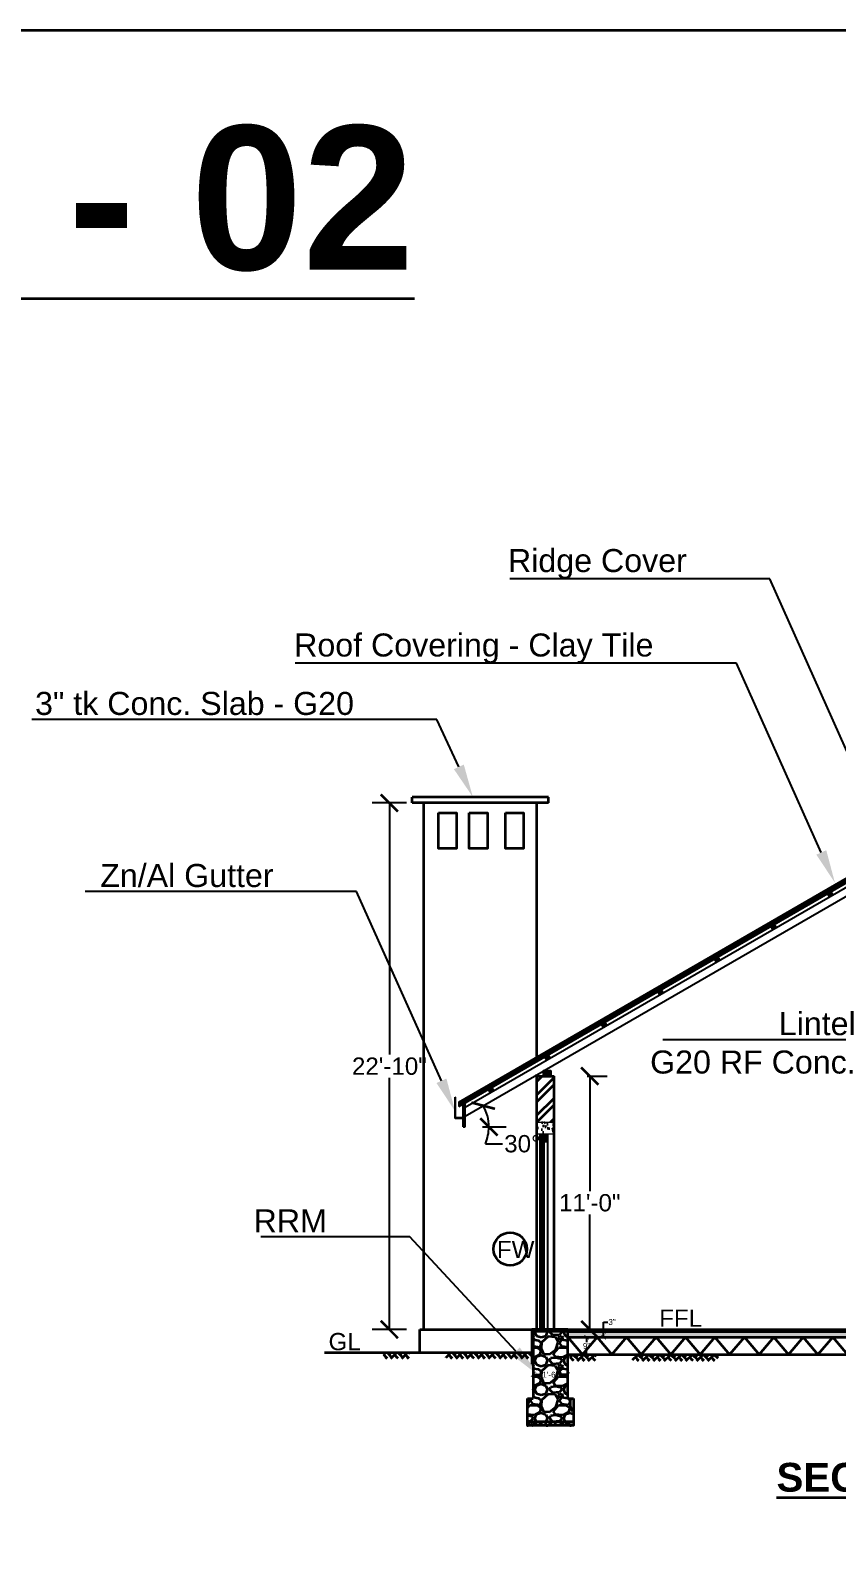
# Model space of a CAD drawing. Header units: inches. Extents: x -5041 to 2538, y -658 to 1746.
# Drawn here: x -3661 to -3241, y 611 to 1406 of the extents above; entities that cross this region are included whole.
import ezdxf
from ezdxf import colors
from ezdxf.entities.mleader import LeaderData, LeaderLine
from ezdxf.math import Vec2, Vec3

# ---------------------------------------------------------------- set-up
doc = ezdxf.new("R2010")
doc.units = ezdxf.units.IN
doc.header["$MEASUREMENT"] = 0
for name, color, linetype, lineweight in [('Dimension', 132, 'Continuous', 20), ('Openings', 200, 'Continuous', 25), ('Roof', 122, 'Continuous', 25), ('Wall', 20, 'Continuous', 35)]:
    doc.layers.add(name, color=color, linetype=linetype, lineweight=lineweight)
doc.styles.add('1.25 ft', font='arial.ttf', dxfattribs={"height": 15})
doc.styles.add('3 inch', font='arial.ttf', dxfattribs={"height": 3})
doc.styles.add('3mm', font='arial.ttf', dxfattribs={"height": 0.125})
doc.styles.add('9 inch', font='arial.ttf', dxfattribs={"height": 9})
doc.dimstyles.new('1 to 24 Foundation', dxfattribs={"dimscale": 24, "dimtxt": 3, "dimasz": 0.09375, "dimexe": 0.09375, "dimexo": 0.09375, "dimgap": 0.015625, "dimtad": 0, "dimtih": 1, "dimtoh": 1, "dimdec": 0, "dimzin": 3, "dimdsep": 46, "dimlunit": 4, "dimtxsty": '3 inch', "dimblk": 'ARCHTICK', "dimcen": 0.09, "dimadec": 0, "dimazin": 0, "dimtfac": 1, "dimtdec": 0, "dimtofl": 0, "dimtmove": 0, "dimatfit": 3, "dimfxl": 0.09375, "dimfxlon": 1, "dimtolj": 1, "dimtzin": 0, "dimarcsym": 0})
doc.dimstyles.new('1 to 96', dxfattribs={"dimscale": 96, "dimtxt": 9, "dimasz": 0.09375, "dimexe": 0.09375, "dimexo": 0.09375, "dimgap": 0.015625, "dimtad": 0, "dimtih": 1, "dimtoh": 1, "dimdec": 0, "dimzin": 3, "dimdsep": 46, "dimlunit": 4, "dimtxsty": '9 inch', "dimblk": 'ARCHTICK', "dimcen": 0.09, "dimadec": 0, "dimazin": 0, "dimtfac": 1, "dimtdec": 0, "dimtofl": 0, "dimtmove": 0, "dimatfit": 3, "dimfxl": 0.09375, "dimfxlon": 1, "dimtolj": 1, "dimtzin": 0, "dimarcsym": 0})
pattern_1 = [(45, (-190.8168, 0), (-0.53033009, 0.53033009), [])]

# ---------------------------------------------------------------- blocks, each defined once
blk = doc.blocks.new('_ArchTick')
at = {"color": 0, "linetype": 'ByBlock', "const_width": 0.15}
blk.add_lwpolyline([(-0.5, -0.5), (0.5, 0.5)], dxfattribs=at)
blk = doc.blocks.new('*D102')
at = {"layer": 'Defpoints', "color": 0, "transparency": 16777216}
for p in [(-3381.55, 706.11), (-3399.55, 693.6), (-3381.55, 693.6)]:
    blk.add_point(p, dxfattribs=at)
at = {"layer": 'Wall', "color": 0, "lineweight": -2, "transparency": 16777216}
for p, q in [((-3399.55, 703.86), (-3399.55, 708.36)), ((-3381.55, 703.86), (-3381.55, 708.36)), ((-3399.55, 706.11), (-3394.77, 706.11)), ((-3381.55, 706.11), (-3386.33, 706.11))]:
    blk.add_line(p, q, dxfattribs=at)
at = {"layer": 'Wall', "color": 0, "lineweight": -2, "transparency": 16777216, "xscale": 2.25, "yscale": 2.25, "zscale": 2.25, "rotation": 180}
blk.add_blockref('_ArchTick', (-3399.55, 706.11), dxfattribs=at)
at = {"layer": 'Wall', "color": 0, "lineweight": -2, "transparency": 16777216, "xscale": 2.25, "yscale": 2.25, "zscale": 2.25}
blk.add_blockref('_ArchTick', (-3381.55, 706.11), dxfattribs=at)
at = {"layer": 'Wall', "color": 0, "transparency": 16777216, "insert": (-3390.55, 706.11), "char_height": 3, "attachment_point": 5, "style": '3 inch'}
blk.add_mtext('\\A1;1\'-6"', dxfattribs=at)
blk = doc.blocks.new('*D105')
at = {"layer": 'Defpoints', "color": 0, "transparency": 16777216}
for p in [(-3381.55, 725.6), (-3381.55, 716.6), (-3371.69, 716.6)]:
    blk.add_point(p, dxfattribs=at)
at = {"layer": 'Wall', "color": 0, "lineweight": -2, "transparency": 16777216}
for p, q in [((-3373.94, 725.6), (-3369.44, 725.6)), ((-3371.69, 725.6), (-3371.69, 723.01)), ((-3373.94, 716.6), (-3369.44, 716.6)), ((-3371.69, 716.6), (-3371.69, 719.19))]:
    blk.add_line(p, q, dxfattribs=at)
at = {"layer": 'Wall', "color": 0, "lineweight": -2, "transparency": 16777216, "xscale": 2.25, "yscale": 2.25, "zscale": 2.25}
for p, rotation in [((-3371.69, 725.6), 90), ((-3371.69, 716.6), 270)]:
    blk.add_blockref('_ArchTick', p, dxfattribs=dict(at, rotation=rotation))
at = {"layer": 'Wall', "color": 0, "transparency": 16777216, "insert": (-3371.69, 721.1), "char_height": 3, "attachment_point": 5, "style": '3 inch'}
blk.add_mtext('\\A1;9"', dxfattribs=at)
blk = doc.blocks.new('*D106')
at = {"layer": 'Defpoints', "color": 0, "transparency": 16777216}
for p in [(-3366.21, 728.6), (-3366.21, 725.6), (-3362.8, 728.6)]:
    blk.add_point(p, dxfattribs=at)
at = {"layer": 'Wall', "color": 0, "lineweight": -2, "transparency": 16777216}
for p, q in [((-3362.8, 728.6), (-3362.8, 733.5)), ((-3362.8, 733.5), (-3360.55, 733.5)), ((-3363.96, 728.6), (-3360.55, 728.6)), ((-3363.96, 725.6), (-3360.55, 725.6)), ((-3362.8, 725.6), (-3362.8, 728.6))]:
    blk.add_line(p, q, dxfattribs=at)
at = {"layer": 'Wall', "color": 0, "lineweight": -2, "transparency": 16777216, "xscale": 2.25, "yscale": 2.25, "zscale": 2.25}
for p, rotation in [((-3362.8, 728.6), 90), ((-3362.8, 725.6), 270)]:
    blk.add_blockref('_ArchTick', p, dxfattribs=dict(at, rotation=rotation))
at = {"layer": 'Wall', "color": 0, "transparency": 16777216, "insert": (-3358.45, 733.5), "char_height": 3, "attachment_point": 5, "style": '3 inch'}
blk.add_mtext('\\A1;3"', dxfattribs=at)
blk = doc.blocks.new('*D110')
at = {"layer": 'Defpoints', "color": 0, "transparency": 16777216}
for p in [(-3380.42, 861.6), (-3380.42, 729.6), (-3370.03, 729.6)]:
    blk.add_point(p, dxfattribs=at)
at = {"layer": 'Dimension', "color": 0, "lineweight": -2, "transparency": 16777216}
for p, q in [((-3371.42, 861.6), (-3361.03, 861.6)), ((-3370.03, 861.6), (-3370.03, 801.69)), ((-3370.03, 729.6), (-3370.03, 789.5)), ((-3371.42, 729.6), (-3361.03, 729.6))]:
    blk.add_line(p, q, dxfattribs=at)
at = {"layer": 'Dimension', "color": 0, "lineweight": -2, "transparency": 16777216, "xscale": 9, "yscale": 9, "zscale": 9}
for p, rotation in [((-3370.03, 861.6), 90), ((-3370.03, 729.6), 270)]:
    blk.add_blockref('_ArchTick', p, dxfattribs=dict(at, rotation=rotation))
at = {"layer": 'Dimension', "color": 0, "transparency": 16777216, "insert": (-3370.03, 795.6), "char_height": 9, "attachment_point": 5, "style": '9 inch'}
blk.add_mtext('\\A1;11\'-0"', dxfattribs=at)
blk = doc.blocks.new('*D114')
at = {"layer": 'Defpoints', "color": 0, "transparency": 16777216}
for p in [(-3394.36, 864.24), (-3434.93, 840.81), (-3423.94, 842.73), (-3435.93, 835.17), (-3434.93, 835.17)]:
    blk.add_point(p, dxfattribs=at)
at = {"layer": 'Wall', "color": 0, "lineweight": -2, "transparency": 16777216}
for p, q in [((-3425.93, 835.17), (-3413.61, 835.17)), ((-3424.44, 826.35), (-3415.44, 826.35))]:
    blk.add_line(p, q, dxfattribs=at)
for start, end in [(0, 30), (336.50821, 0)]:
    blk.add_arc((-3444.72, 835.17), 22.11, start, end, dxfattribs=at)
at = {"layer": 'Wall', "color": 0, "lineweight": -2, "transparency": 16777216, "xscale": 9, "yscale": 9, "zscale": 9}
for p, rotation in [((-3425.57, 846.22), 119.9999999999999), ((-3422.61, 835.17), 270.0000000000059)]:
    blk.add_blockref('_ArchTick', p, dxfattribs=dict(at, rotation=rotation))
at = {"layer": 'Wall', "color": 0, "transparency": 16777216, "insert": (-3405.12, 826.35), "char_height": 9, "attachment_point": 5, "style": '9 inch'}
blk.add_mtext('\\A1;30°', dxfattribs=at)
blk = doc.blocks.new('*D115')
at = {"layer": 'Defpoints', "color": 0, "transparency": 16777216}
for p in [(-3456.55, 1003.93), (-3474.46, 729.6), (-3456.55, 729.6)]:
    blk.add_point(p, dxfattribs=at)
at = {"layer": 'Dimension', "color": 0, "lineweight": -2, "transparency": 16777216}
for p, q in [((-3465.55, 1003.93), (-3483.46, 1003.93)), ((-3474.46, 1003.93), (-3474.46, 872.86)), ((-3474.46, 729.6), (-3474.46, 860.67)), ((-3465.55, 729.6), (-3483.46, 729.6))]:
    blk.add_line(p, q, dxfattribs=at)
at = {"layer": 'Dimension', "color": 0, "lineweight": -2, "transparency": 16777216, "xscale": 9, "yscale": 9, "zscale": 9}
for p, rotation in [((-3474.46, 1003.93), 90), ((-3474.46, 729.6), 270)]:
    blk.add_blockref('_ArchTick', p, dxfattribs=dict(at, rotation=rotation))
at = {"layer": 'Dimension', "color": 0, "transparency": 16777216, "insert": (-3474.46, 866.76), "char_height": 9, "attachment_point": 5, "style": '9 inch'}
blk.add_mtext('\\A1;22\'-10"', dxfattribs=at)

msp = doc.modelspace()

# ---------------------------------------------------------------- hatches: boundary and pattern name
at = {"layer": 'Roof'}
h = msp.add_hatch(dxfattribs=at)
h.set_pattern_fill('ANSI31', color=256, scale=6)
h.set_pattern_definition(pattern_1)
h.paths.add_polyline_path([(-3209.97519, 979.93041), (-3209.97519, 977.62101), (-2981.63648, 845.78959), (-2981.63648, 848.09899)])
h.paths.add_polyline_path([(-3209.97519, 977.62101), (-3209.97519, 979.93041), (-3438.31391, 848.09899), (-3438.31391, 845.78959)])
h = msp.add_hatch(dxfattribs=at)
h.set_pattern_fill('ANSI31', color=256, scale=6)
h.set_pattern_definition(pattern_1)
h.paths.add_polyline_path([(-3390.35581, 864.5994), (-3394.35581, 864.5994), (-3394.35581, 861.5994), (-3390.35581, 861.5994)])
h.paths.add_polyline_path([(-3025.35581, 864.5994), (-3029.35581, 864.5994), (-3029.35581, 861.5994), (-3025.35581, 861.5994)])
h.paths.add_polyline_path([(-3154.35581, 938.58094), (-3155.21603, 939.07759), (-3158.35581, 939.07759), (-3158.35581, 936.07759), (-3154.35581, 936.07759)])
h.paths.add_polyline_path([(-3154.35581, 939.07759), (-3155.21603, 939.07759), (-3154.35581, 938.58094)], flags=17)
h.paths.add_polyline_path([(-2984.01988, 847.16565), (-2985.01988, 847.16565), (-2985.01988, 835.16565), (-2984.01988, 835.16565)])
h.paths.add_polyline_path([(-2997.10907, 854.72269), (-2998.84112, 855.72269), (-2999.84112, 853.99064), (-2998.10907, 852.99064)])
h.paths.add_polyline_path([(-3026.55393, 871.72269), (-3028.28598, 872.72269), (-3029.28598, 870.99064), (-3027.55393, 869.99064)])
h.paths.add_polyline_path([(-3057.73085, 889.72269), (-3058.73085, 887.99064), (-3056.9988, 886.99064), (-3055.9988, 888.72269)])
h.paths.add_polyline_path([(-3085.44366, 905.72269), (-3087.17571, 906.72269), (-3088.17571, 904.99064), (-3086.44366, 903.99064)])
h.paths.add_polyline_path([(-3114.88852, 922.72269), (-3116.62057, 923.72269), (-3117.62057, 921.99064), (-3115.88852, 920.99064)])
h.paths.add_polyline_path([(-3144.33339, 939.72269), (-3146.06544, 940.72269), (-3147.06544, 938.99064), (-3145.33339, 937.99064)])
h.paths.add_polyline_path([(-3173.77825, 956.72269), (-3175.5103, 957.72269), (-3176.5103, 955.99064), (-3174.77825, 954.99064)])
h.paths.add_polyline_path([(-3208.97519, 975.31161), (-3210.97519, 975.31161), (-3210.97519, 969.31161), (-3208.97519, 969.31161)])
h.paths.add_polyline_path([(-3204.95517, 974.72269), (-3206.68722, 975.72269), (-3207.68722, 973.99064), (-3205.95517, 972.99064)])
h.paths.add_polyline_path([(-3213.26317, 975.72269), (-3214.99522, 974.72269), (-3213.99522, 972.99064), (-3212.26317, 973.99064)])
h.paths.add_polyline_path([(-3244.44009, 957.72269), (-3246.17214, 956.72269), (-3245.17214, 954.99064), (-3243.44009, 955.99064)])
h.paths.add_polyline_path([(-3421.10927, 855.72269), (-3422.84132, 854.72269), (-3421.84132, 852.99064), (-3420.10927, 853.99064)])
h.paths.add_polyline_path([(-3391.66441, 872.72269), (-3393.39646, 871.72269), (-3392.39646, 869.99064), (-3390.66441, 870.99064)])
h.paths.add_polyline_path([(-3362.21954, 889.72269), (-3363.95159, 888.72269), (-3362.95159, 886.99064), (-3361.21954, 887.99064)])
h.paths.add_polyline_path([(-3273.88495, 940.72269), (-3275.617, 939.72269), (-3274.617, 937.99064), (-3272.88495, 938.99064)])
h.paths.add_polyline_path([(-3303.32981, 923.72269), (-3305.06186, 922.72269), (-3304.06186, 920.99064), (-3302.32981, 921.99064)])
h.paths.add_polyline_path([(-3331.77468, 904.99064), (-3332.77468, 906.72269), (-3334.50673, 905.72269), (-3333.50673, 903.99064)])
h.paths.add_polyline_path([(-3439.93051, 850.70233), (-3440.23051, 850.70233), (-3440.23051, 839.62481), (-3435.93051, 839.62481), (-3435.93051, 839.92481), (-3439.93051, 839.92481)])
h.paths.add_polyline_path([(-2979.71988, 850.70233), (-2980.01988, 850.70233), (-2980.01988, 839.92481), (-2984.01988, 839.92481), (-2984.01988, 839.62481), (-2979.71988, 839.62481)])
h.paths.add_polyline_path([(-3026.8722, 825.5994), (-3030.8722, 825.5994), (-3030.8722, 821.5994), (-3026.8722, 821.5994)])
h.paths.add_polyline_path([(-3026.8722, 769.5994), (-3030.8722, 769.5994), (-3030.8722, 765.5994), (-3026.8722, 765.5994)])
h.paths.add_polyline_path([(-3028.8722, 821.5994), (-3029.8722, 821.5994), (-3029.8722, 769.5994), (-3028.8722, 769.5994)])
h.paths.add_polyline_path([(-3155.8722, 816.5994), (-3159.8722, 816.5994), (-3159.8722, 812.5994), (-3155.8722, 812.5994)])
h.paths.add_polyline_path([(-3157.8722, 812.5994), (-3158.8722, 812.5994), (-3158.8722, 729.5994), (-3157.8722, 729.5994)])
h.paths.add_polyline_path([(-3391.8722, 831.5994), (-3395.8722, 831.5994), (-3395.8722, 827.5994), (-3391.8722, 827.5994)])
h.paths.add_polyline_path([(-3393.8722, 827.5994), (-3394.8722, 827.5994), (-3394.8722, 729.5994), (-3393.8722, 729.5994)])
h = msp.add_hatch(dxfattribs=at)
h.set_pattern_fill('ANSI31', color=256, scale=6)
h.set_pattern_definition(pattern_1)
h.paths.add_polyline_path([(-3434.93051, 847.16565), (-3435.93051, 847.16565), (-3435.93051, 835.16565), (-3434.93051, 835.16565)])
at = {"layer": 'Wall'}
h = msp.add_hatch(dxfattribs=at)
h.set_pattern_fill('ANSI32', color=256, scale=20)
h.set_pattern_definition([(45, (-4924.818, -739.0886), (-5.3033, 5.3033), []), (45, (-4921.2826, -739.0886), (-5.3033, 5.3033), [])])
h.paths.add_polyline_path([(-3397.55196, 837.5994), (-3388.55196, 837.5994), (-3388.55196, 861.5994), (-3397.55196, 861.5994)])
h = msp.add_hatch(dxfattribs=at)
h.set_pattern_fill('AR-CONC', color=256)
h.set_pattern_definition([(50, (-190.817, 0), (7.172602, -0.627521), [0.75, -8.25]), (355, (-190.817, 0), (-1.387513, 7.521921), [0.6, -6.6]), (100.45144, (-190.219, -0.052), (5.785088, 6.8944), [0.637402, -7.011421]), (46.1842, (-190.817, 2), (10.672413, -1.655193), [1.125, -12.375]), (96.63564, (-189.927, 1.862), (9.34662, 9.741186), [0.956103, -10.517138]), (351.18416, (-190.817, 2), (9.34662, 9.741186), [0.9, -9.9]), (21, (-189.817, 1.5), (5.96907, -4.026189), [0.75, -8.25]), (326, (-189.817, 1.5), (2.433153, 7.2515), [0.6, -6.6]), (71.45144, (-189.319, 1.1645), (8.402224, 3.225312), [0.637402, -7.011421]), (37.5, (-190.8168, 0), (0.1215986, 3.3289385), [0, -6.52, 0, -6.7, 0, -6.625]), (7.5, (-190.8168, 0), (2.6306954, 3.944117), [0, -3.82, 0, -6.37, 0, -2.525]), (327.5, (-193.0468, 0), (5.3382244, -0.2255487), [0, -2.5, 0, -7.8, 0, -10.35]), (317.5, (-194.0468, 0), (5.831862, 1.00105), [0, -3.25, 0, -5.18, 0, -7.35])])
h.paths.add_polyline_path([(-3397.55196, 837.5994), (-3397.55196, 831.5994), (-3388.55196, 831.5994), (-3388.55196, 837.5994)])
h = msp.add_hatch(dxfattribs=at)
h.set_pattern_fill('GRAVEL', color=256, scale=15)
h.set_pattern_definition([(228.01279, (-1929.6208, -321.682), (-120, -135), [2.01804, -199.78632]), (184.96974, (-1930.97075, -323.18196), (180, 15), [3.46302, -342.83887]), (132.51045, (-1934.42075, -323.482), (150, -165), [2.44182, -241.74049]), (267.27369, (-1940.27075, -327.23196), (15, 300), [3.15357, -312.20337]), (292.833654, (-1940.42075, -330.38196), (-75, 180), [3.09232, -306.1406]), (357.27369, (-1939.22075, -333.23196), (-300, 15), [3.15357, -312.20337]), (37.69424, (-1936.07075, -333.38196), (-195, -150), [4.17043, -412.87273]), (72.25533, (-1932.77075, -330.83196), (105, 330), [3.93732, -389.79482]), (121.429566, (-1931.57075, -327.08196), (-120, 195), [3.16425, -313.2611]), (175.23636, (-1933.2208, -324.382), (165, -15), [3.61248, -177.01144]), (222.397438, (-1936.82075, -324.08196), (-180, -165), [4.67172, -462.50063]), (138.814075, (-1925.4208, -327.382), (-105, 90), [1.59451, -157.85767]), (171.469234, (-1926.62075, -326.33196), (195, -30), [3.03355, -300.32267]), (225, (-1929.621, -325.882), (-2e-15, -15), [2.12132, -19.09189]), (203.19859, (-1930.6708, -324.082), (75, 30), [1.14237, -113.09423]), (291.80141, (-1931.7208, -324.532), (-15, 45), [1.61555, -79.16193]), (30.96376, (-1931.1208, -326.032), (45, 30), [2.62393, -84.84034]), (161.56505, (-1928.8708, -324.682), (30, -15), [1.89736, -45.5368]), (16.38954, (-1940.42075, -324.53196), (150, 45), [2.658, -263.14268]), (70.346176, (-1937.8708, -323.782), (-60, -165), [2.22992, -220.76112]), (293.19859, (-1928.8708, -321.682), (-30, 75), [2.28472, -111.95187]), (343.61046, (-1927.97075, -323.78196), (-150, 45), [2.658, -263.14268]), (339.44395, (-1940.4208, -333.832), (-75, 30), [2.5632, -125.59686]), (294.77514, (-1938.0208, -334.732), (-75, 165), [2.14767, -212.61965]), (66.80141, (-1928.7208, -336.682), (30, 75), [2.28472, -111.95187]), (17.354025, (-1927.82075, -334.582), (-195, -60), [2.51446, -248.93135]), (69.44395, (-1936.0708, -336.682), (-30, -75), [1.2816, -126.87846]), (101.30993, (-1929.6208, -336.682), (-15, 60), [0.76485, -75.72044]), (165.96376, (-1929.7708, -335.932), (45, -15), [3.09233, -58.75426]), (186.009006, (-1932.77075, -335.18196), (150, 15), [2.86575, -283.70885]), (303.69007, (-1931.1208, -327.382), (-15, 30), [2.16333, -51.91994]), (353.157227, (-1929.92075, -329.18196), (255, -30), [3.77691, -373.91344]), (60.9454, (-1926.1708, -329.632), (-60, -105), [1.54434, -152.89011]), (90, (-1925.421, -328.282), (-15, 15), [0.9, -14.1]), (120.25644, (-1933.0708, -334.732), (60, -105), [2.08386, -206.3028]), (48.01279, (-1934.1208, -332.932), (120, 135), [4.03608, -197.76828]), (0, (-1931.421, -329.932), (15, 15), [3.9, -11.1]), (325.304846, (-1927.5208, -329.932), (150, -105), [2.37171, -234.79911]), (254.0546, (-1925.5708, -331.282), (-15, -60), [2.18403, -107.01762]), (207.645975, (-1926.17075, -333.38196), (-285, -150), [3.55598, -352.04211]), (175.42608, (-1929.32075, -335.03196), (-195, 15), [3.76199, -372.4361])])
h.paths.add_polyline_path([(-3381.55196, 728.5994), (-3399.55196, 728.5994), (-3399.55196, 693.5994), (-3402.55196, 693.5994), (-3402.55196, 681.5994), (-3378.55196, 681.5994), (-3378.55196, 693.5994), (-3381.55196, 693.5994)])
h = msp.add_hatch(color=256, dxfattribs=at)
h.dxf.hatch_style = 1
h.paths.add_polyline_path([(-3381.55196, 728.5994), (-3381.55196, 729.5994), (-3399.55196, 729.5994), (-3399.55196, 728.5994)])
h = msp.add_hatch(dxfattribs=at)
h.set_pattern_fill('ANSI32', color=256)
h.set_pattern_definition([(45, (-1940.42075, -336.68196), (-0.26516504, 0.26516504), []), (45, (-1940.24398, -336.68196), (-0.26516504, 0.26516504), [])])
h.paths.add_polyline_path([(-3381.55196, 729.5994), (-3381.55196, 728.5994), (-3163.55196, 728.5994), (-3163.55196, 729.5994)])
h = msp.add_hatch(dxfattribs=at)
h.set_pattern_fill('AR-CONC', color=256)
h.set_pattern_definition([(50, (-1940.421, -336.682), (7.172602, -0.627521), [0.75, -8.25]), (355, (-1940.421, -336.682), (-1.387513, 7.52192), [0.6, -6.6]), (100.45144, (-1939.823, -336.734), (5.785088, 6.8944), [0.637402, -7.01142]), (46.1842, (-1940.421, -334.682), (10.672413, -1.655193), [1.125, -12.375]), (96.63564, (-1939.531, -334.82), (9.34662, 9.741186), [0.956103, -10.51714]), (351.18416, (-1940.421, -334.682), (9.34662, 9.741186), [0.9, -9.9]), (21, (-1939.421, -335.182), (5.96907, -4.026189), [0.75, -8.25]), (326, (-1939.421, -335.182), (2.433153, 7.2515), [0.6, -6.6]), (71.45144, (-1938.923, -335.5175), (8.402224, 3.225312), [0.637402, -7.01142]), (37.5, (-1940.4208, -336.682), (0.1215986, 3.3289385), [0, -6.52, 0, -6.7, 0, -6.625]), (7.5, (-1940.4208, -336.682), (2.6306954, 3.944117), [0, -3.82, 0, -6.37, 0, -2.525]), (327.5, (-1942.6508, -336.682), (5.3382244, -0.2255487), [0, -2.5, 0, -7.8, 0, -10.35]), (317.5, (-1943.6508, -336.682), (5.831862, 1.00105), [0, -3.25, 0, -5.18, 0, -7.35])])
h.paths.add_polyline_path([(-3381.55196, 728.5994), (-3381.55196, 725.5994), (-3163.55196, 725.5994), (-3163.55196, 728.5994)])
h = msp.add_hatch(dxfattribs=at)
h.set_pattern_fill('AR-HBONE', color=256, scale=0.5)
h.set_pattern_definition([(45, (-2003.807, -335.682), (0, 2.8284271), [6, -2]), (135, (-2002.3927, -334.2677), (2e-16, 2.8284271), [6, -2])])
h.paths.add_polyline_path([(-3400.30196, 717.5994), (-3444.93814, 717.5994), (-3444.93814, 714.5994), (-3400.30196, 714.5994)])
h.paths.add_polyline_path([(-3463.68814, 714.5994), (-3463.68814, 717.5994), (-3477.40246, 717.5994), (-3477.40246, 714.5994)])
h = msp.add_hatch(dxfattribs=at)
h.set_pattern_fill('AR-HBONE', color=256, scale=0.5)
h.set_pattern_definition([(45, (-1906.617, -336.9673), (0, 2.8284271), [6, -2]), (135, (-1905.2028, -335.553), (2e-16, 2.8284271), [6, -2])])
h.paths.add_polyline_path([(-3303.11207, 716.31408), (-3347.74825, 716.31408), (-3347.74825, 713.31408), (-3303.11207, 713.31408)])
h.paths.add_polyline_path([(-3366.49825, 713.31408), (-3366.49825, 716.31408), (-3380.21257, 716.31408), (-3380.21257, 713.31408)])
h = msp.add_hatch(dxfattribs=at)
h.set_pattern_fill('AR-CONC', color=256, scale=0.5)
h.set_pattern_definition([(50, (-1940.4208, -336.682), (3.586301, -0.3137607), [0.375, -4.125]), (355, (-1940.4208, -336.682), (-0.693757, 3.760961), [0.3, -3.3]), (100.45144, (-1940.122, -336.708), (2.892544, 3.4472), [0.318701, -3.5057106]), (46.1842, (-1940.4208, -335.682), (5.336207, -0.827596), [0.5625, -6.1875]), (96.63564, (-1939.976, -335.751), (4.67331, 4.870593), [0.478052, -5.258569]), (351.18416, (-1940.421, -335.682), (4.67331, 4.870593), [0.45, -4.95]), (21, (-1939.9208, -335.932), (2.9845353, -2.0130945), [0.375, -4.125]), (326, (-1939.9208, -335.932), (1.216577, 3.62575), [0.3, -3.3]), (71.45144, (-1939.672, -336.0997), (4.201112, 1.612656), [0.318701, -3.5057106]), (37.5, (-1940.4208, -336.682), (0.0607993, 1.6644693), [0, -3.26, 0, -3.35, 0, -3.3125]), (7.5, (-1940.4208, -336.682), (1.3153477, 1.9720586), [0, -1.91, 0, -3.185, 0, -1.2625]), (327.5, (-1941.5358, -336.682), (2.6691122, -0.1127744), [0, -1.25, 0, -3.9, 0, -5.175]), (317.5, (-1942.0358, -336.682), (2.915931, 0.500525), [0, -1.625, 0, -2.59, 0, -3.675])])
h.paths.add_polyline_path([(-3378.55196, 681.5994), (-3402.55196, 681.5994), (-3402.55196, 679.5994), (-3378.55196, 679.5994)])

# ---------------------------------------------------------------- linework, layer by layer
at = {"layer": 'Dimension'}
for p, q in [((-3397.55196, 837.5994), (-3388.55196, 837.5994)), ((-3397.55196, 831.5994), (-3388.55196, 831.5994)), ((-3399.55196, 717.5994), (-3399.55196, 729.5994))]:
    msp.add_line(p, q, dxfattribs=at)
at = {"layer": 'Openings'}
for p, q in [((-3395.8722, 729.5994), (-3395.8722, 831.5994)), ((-3395.8722, 827.5994), (-3391.8722, 827.5994)), ((-3394.8722, 729.5994), (-3394.8722, 827.5994)), ((-3393.8722, 729.5994), (-3393.8722, 827.5994)), ((-3391.8722, 729.5994), (-3391.8722, 831.5994))]:
    msp.add_line(p, q, dxfattribs=at)
at = {"layer": 'Roof'}
for p, q in [((-3438.31391, 848.09899), (-3209.97519, 979.93041)), ((-3438.31391, 845.78959), (-3209.97519, 977.62101)), ((-3434.93051, 845.4336), (-3210.97519, 974.73426)), ((-3393.73436, 864.5994), (-3210.97519, 970.11546)), ((-3245.17214, 954.99064), (-3246.17214, 956.72269)), ((-3243.44009, 955.99064), (-3244.44009, 957.72269)), ((-3274.617, 937.99064), (-3275.617, 939.72269)), ((-3272.88495, 938.99064), (-3273.88495, 940.72269)), ((-3304.06186, 920.99064), (-3305.06186, 922.72269)), ((-3302.32981, 921.99064), (-3303.32981, 923.72269)), ((-3333.50673, 903.99064), (-3334.50673, 905.72269)), ((-3331.77468, 904.99064), (-3332.77468, 906.72269)), ((-3362.95159, 886.99064), (-3363.95159, 888.72269)), ((-3361.21954, 887.99064), (-3362.21954, 889.72269)), ((-3392.39646, 869.99064), (-3393.39646, 871.72269)), ((-3390.66441, 870.99064), (-3391.66441, 872.72269)), ((-3434.93051, 840.81479), (-3394.35581, 864.24061)), ((-3394.35581, 864.5994), (-3390.35581, 864.5994)), ((-3394.35581, 864.5994), (-3394.35581, 861.5994)), ((-3390.35581, 864.5994), (-3390.35581, 861.5994)), ((-3421.84132, 852.99064), (-3422.84132, 854.72269)), ((-3420.10927, 853.99064), (-3421.10927, 855.72269)), ((-3440.23051, 839.62481), (-3440.23051, 850.70233)), ((-3440.23051, 850.70233), (-3439.93051, 850.70233)), ((-3439.93051, 839.92481), (-3439.93051, 850.70233)), ((-3438.31391, 848.09899), (-3438.31391, 845.78959)), ((-3435.93051, 835.16565), (-3435.93051, 847.16565)), ((-3435.93051, 847.16565), (-3434.93051, 847.16565)), ((-3434.93051, 835.16565), (-3434.93051, 847.16565)), ((-3435.93051, 839.62481), (-3440.23051, 839.62481)), ((-3435.93051, 839.92481), (-3439.93051, 839.92481)), ((-3435.93051, 835.16565), (-3434.93051, 835.16565))]:
    msp.add_line(p, q, dxfattribs=at)
at = {"layer": 'Wall'}
for p, q in [((-3462.55196, 1003.93041), (-3462.55196, 1006.93041)), ((-3391.55196, 1006.93041), (-3462.55196, 1006.93041)), ((-3391.55196, 1003.93041), (-3462.55196, 1003.93041)), ((-3456.55196, 729.5994), (-3456.55196, 1003.93041)), ((-3397.55196, 871.63291), (-3397.55196, 1003.93041)), ((-3391.55196, 1003.93041), (-3391.55196, 1006.93041)), ((-3397.55196, 729.5994), (-3397.55196, 862.39531)), ((-3397.55196, 861.5994), (-3388.55196, 861.5994)), ((-3388.55196, 729.5994), (-3388.55196, 861.5994)), ((-3458.55196, 729.5994), (-3021.55196, 729.5994)), ((-3458.55196, 717.5994), (-3458.55196, 729.5994)), ((-3381.55196, 729.5994), (-3400.30196, 729.5994)), ((-3400.30196, 729.5994), (-3400.30196, 711.5994)), ((-3399.55196, 729.5994), (-3399.55196, 693.5994)), ((-3381.55196, 728.5994), (-3399.55196, 728.5994)), ((-3381.55196, 693.5994), (-3381.55196, 729.5994)), ((-3381.55196, 729.5994), (-3163.55196, 729.5994)), ((-3381.55196, 728.5994), (-3163.55196, 728.5994)), ((-3381.55196, 725.5994), (-3163.55196, 725.5994)), ((-3381.55196, 725.5994), (-3373.87926, 716.5994)), ((-3366.20657, 725.5994), (-3373.87926, 716.5994)), ((-3366.20657, 725.5994), (-3358.53387, 716.5994)), ((-3350.86118, 725.5994), (-3358.53387, 716.5994)), ((-3350.86118, 725.5994), (-3343.18848, 716.5994)), ((-3335.51578, 725.5994), (-3343.18848, 716.5994)), ((-3335.51578, 725.5994), (-3327.84309, 716.5994)), ((-3320.17039, 725.5994), (-3327.84309, 716.5994)), ((-3320.17039, 725.5994), (-3312.4977, 716.5994)), ((-3304.825, 725.5994), (-3312.4977, 716.5994)), ((-3304.825, 725.5994), (-3297.15231, 716.5994)), ((-3289.47961, 725.5994), (-3297.15231, 716.5994)), ((-3289.47961, 725.5994), (-3281.80691, 716.5994)), ((-3274.13422, 725.5994), (-3281.80691, 716.5994)), ((-3274.13422, 725.5994), (-3266.46152, 716.5994)), ((-3258.78883, 725.5994), (-3266.46152, 716.5994)), ((-3258.78883, 725.5994), (-3251.11613, 716.5994)), ((-3243.44344, 725.5994), (-3251.11613, 716.5994)), ((-3243.44344, 725.5994), (-3235.77074, 716.5994)), ((-3508.33274, 717.5994), (-3400.30196, 717.5994)), ((-3381.55196, 716.5994), (-3163.55196, 716.5994)), ((-3400.30196, 711.5994), (-3399.55196, 711.5994)), ((-3402.55196, 693.5994), (-3399.55196, 693.5994)), ((-3402.55196, 681.5994), (-3402.55196, 693.5994)), ((-3381.55196, 693.5994), (-3378.55196, 693.5994)), ((-3378.55196, 693.5994), (-3378.55196, 681.5994)), ((-3378.55196, 681.5994), (-3402.55196, 681.5994))]:
    msp.add_line(p, q, dxfattribs=at)
for points in [[(-2562.42447, 1406.28818), (-5040.687, 1406.28818), (-5040.687, -161.68299), (-2562.42447, -161.68299)], [(-3448.91352, 998.85608), (-3439.46764, 998.85608), (-3439.46764, 980.17515), (-3448.91352, 980.17515)], [(-3432.79996, 998.85608), (-3423.35408, 998.85608), (-3423.35408, 980.17515), (-3432.79996, 980.17515)], [(-3414.03597, 998.85608), (-3404.59008, 998.85608), (-3404.59008, 980.17515), (-3414.03597, 980.17515)], [(-3402.55196, 681.5994), (-3378.55196, 681.5994), (-3378.55196, 679.5994), (-3402.55196, 679.5994)]]:
    msp.add_lwpolyline(points, close=True, dxfattribs=at)
msp.add_circle((-3411.5209, 771.55568), 8.65981, dxfattribs=at)

# ---------------------------------------------------------------- texts
at = {"layer": 'Wall', "attachment_point": 1}
for s, width, gutter_width, insert, char_height, style in [('\\pxqc;{\\fArial|b1|i0|c0|p34;\\LPROJECT NO - 02}', 1232.7217644, 375, (-4523.12226, 1356.69786), 75, '1.25 ft'), ('FW', 0.3446411, 45, (-3418.41362, 775.80037), 9, '9 inch'), ('FFL', 7.7740891, 45, (-3333.85458, 740.04298), 9, '9 inch'), ('GL', 7.7740891, 45, (-3506.17267, 727.82091), 9, '9 inch'), ('{\\fArial|b1|i0|c0|p34;\\LSECTION ON X-X}', 246.5443529, 75, (-3272.68446, 660.14671), 15, '1.25 ft')]:
    msp.add_mtext_dynamic_manual_height_columns(s, width=width, gutter_width=gutter_width, heights=[0], dxfattribs=dict(at, insert=insert, char_height=char_height, style=style))

# ---------------------------------------------------------------- dimensions: what is measured, and where the dimension line sits
at = {"layer": 'Dimension'}
for base, p1, p2, picture, middle in [((-3474.4599, 729.5994), (-3456.55196, 1003.93041), (-3456.55196, 729.5994), '*D115', (-3474.4599, 866.76491)), ((-3370.03335, 729.5994), (-3380.41524, 861.5994), (-3380.41524, 729.5994), '*D110', (-3370.03335, 795.5994))]:
    dim = msp.add_linear_dim(base=base, p1=p1, p2=p2, angle=90, dimstyle='1 to 96', dxfattribs=at)
    dim.commit()
    dim.dimension.update_dxf_attribs({"geometry": picture, "text_midpoint": middle})
at = {"layer": 'Wall'}
dim = msp.add_angular_dim_2l(base=(-3423.94298, 842.72609), line1=((-3435.93051, 835.16565), (-3434.93051, 835.16565)), line2=((-3434.93051, 840.81479), (-3394.35581, 864.24061)), dimstyle='1 to 96', dxfattribs=at)
dim.commit()
dim.dimension.update_dxf_attribs({"geometry": '*D114', "text_midpoint": (-3405.11699, 826.35411)})
dim = msp.add_linear_dim(base=(-3362.79905, 728.5994), p1=(-3366.20657, 725.5994), p2=(-3366.20657, 728.5994), angle=90, dimstyle='1 to 24 Foundation', dxfattribs=at)
dim.commit()
dim.dimension.update_dxf_attribs({"geometry": '*D106', "text_midpoint": (-3358.45099, 733.4966), "dimtype": 160})
dim = msp.add_linear_dim(base=(-3371.69096, 716.5994), p1=(-3381.55196, 725.5994), p2=(-3381.55196, 716.5994), angle=90, dimstyle='1 to 24 Foundation', dxfattribs=at)
dim.commit()
dim.dimension.update_dxf_attribs({"geometry": '*D105', "text_midpoint": (-3371.69096, 721.0994)})
dim = msp.add_linear_dim(base=(-3381.55196, 706.10787), p1=(-3399.55196, 693.5994), p2=(-3381.55196, 693.5994), dimstyle='1 to 24 Foundation', dxfattribs=at)
dim.commit()
dim.dimension.update_dxf_attribs({"geometry": '*D102', "text_midpoint": (-3390.55196, 706.10787)})

# ---------------------------------------------------------------- leaders
ml = msp.add_multileader_mtext('Standard', dxfattribs=at)
ml.set_content('Ridge Cover', color=256, style='3mm')
ml.set_leader_properties()
ml.build(insert=Vec2(0, 0))
ml.multileader.update_dxf_attribs({"text_right_attachment_type": 6, "dogleg_length": 0.36, "arrow_head_size": 17.28, "scale": 96})
ctx = ml.context
ctx.base_point, ctx.scale, ctx.char_height, ctx.arrow_head_size, ctx.landing_gap_size, ctx.plane_origin = Vec3(-3420.20799, 1128.42798), 96, 12, 17.28, 8.64, Vec3(-3213.28505, 979.75414)
ctx.right_attachment, ctx.text_align_type = 6, 2
notes = []
notes.append((ctx, [(0, (1, 1, 0), (-3276.28067, 1120.664), (-1, 0), 34.56, [(0, [(-3213.28505, 979.75414)], 0, [])])]))
ctx.mtext.insert, ctx.mtext.alignment, ctx.mtext.flow_direction = Vec3(-3319.48067, 1136.19197), 3, 5
ml = msp.add_multileader_mtext('Standard', dxfattribs=at)
ml.set_content('Roof Covering - Clay Tile', color=256, style='3mm')
ml.set_leader_properties()
ml.build(insert=Vec2(0, 0))
ml.multileader.update_dxf_attribs({"text_right_attachment_type": 6, "dogleg_length": 0.36, "arrow_head_size": 17.28, "scale": 96})
ctx = ml.context
ctx.base_point, ctx.scale, ctx.char_height, ctx.arrow_head_size, ctx.landing_gap_size, ctx.plane_origin = Vec3(-3530.73249, 1084.44001), 96, 12, 17.28, 8.64, Vec3(-3242.28153, 962.37745)
ctx.right_attachment, ctx.text_align_type = 6, 2
notes.append((ctx, [(0, (1, 1, 0), (-3293.64556, 1076.67603), (-1, 0), 34.56, [(0, [(-3242.28153, 962.37745)], 0, [])])]))
ctx.mtext.insert, ctx.mtext.alignment, ctx.mtext.flow_direction = Vec3(-3336.84556, 1092.20399), 3, 5
ml = msp.add_multileader_mtext('Standard', dxfattribs=at)
ml.set_content('3" tk Conc. Slab - G20 ', color=256, style='3mm')
ml.set_leader_properties()
ml.build(insert=Vec2(0, 0))
ml.multileader.update_dxf_attribs({"text_right_attachment_type": 6, "dogleg_length": 0.36, "arrow_head_size": 17.28, "scale": 96})
ctx = ml.context
ctx.base_point, ctx.scale, ctx.char_height, ctx.arrow_head_size, ctx.landing_gap_size, ctx.plane_origin = Vec3(-3666.26251, 1055.65504), 96, 12, 17.28, 8.64, Vec3(-3430.97098, 1007.02736)
ctx.right_attachment, ctx.text_align_type = 6, 2
notes.append((ctx, [(0, (1, 1, 0), (-3449.7131, 1047.36145), (-1, 0), 34.56, [(0, [(-3430.97098, 1007.02736)], 0, [])])]))
ctx.mtext.insert, ctx.mtext.alignment, ctx.mtext.flow_direction = Vec3(-3492.9131, 1061.76145), 3, 5
ml = msp.add_multileader_mtext('Standard', dxfattribs=at)
ml.set_content('Zn/Al Gutter ', color=256, style='3mm')
ml.set_leader_properties()
ml.build(insert=Vec2(0, 0))
ml.multileader.update_dxf_attribs({"text_right_attachment_type": 6, "dogleg_length": 0.36, "arrow_head_size": 17.28, "scale": 96})
ctx = ml.context
ctx.base_point, ctx.scale, ctx.char_height, ctx.arrow_head_size, ctx.landing_gap_size, ctx.plane_origin = Vec3(-3633.71012, 966.01833), 96, 12, 17.28, 8.64, Vec3(-3440.24415, 843.42207)
ctx.right_attachment, ctx.text_align_type = 6, 2
notes.append((ctx, [(0, (1, 1, 0), (-3491.60818, 957.72065), (-1, 0), 34.56, [(0, [(-3440.24415, 843.42207)], 0, [])])]))
ctx.mtext.insert, ctx.mtext.alignment, ctx.mtext.flow_direction = Vec3(-3534.80818, 972.12065), 3, 5
ml = msp.add_multileader_mtext('Standard', dxfattribs=at)
ml.set_content('Lintel \\PG20 RF Conc.', color=256, style='3mm')
ml.set_leader_properties()
ml.build(insert=Vec2(0, 0))
ml.multileader.update_dxf_attribs({"text_right_attachment_type": 6, "dogleg_length": 0.36, "arrow_head_size": 17.28, "scale": 96})
ctx = ml.context
ctx.base_point, ctx.scale, ctx.char_height, ctx.arrow_head_size, ctx.landing_gap_size, ctx.plane_origin = Vec3(-3344.87717, 888.86232), 96, 12, 17.28, 8.64, Vec3(-3158.40204, 819.98183)
ctx.right_attachment, ctx.text_align_type = 6, 2
notes.append((ctx, [(0, (1, 1, 0), (-3188.2459, 880.56464), (-1, 0), 34.56, [(0, [(-3158.40204, 819.98183)], 0, [])])]))
ctx.mtext.insert, ctx.mtext.alignment, ctx.mtext.flow_direction = Vec3(-3231.4459, 894.96464), 3, 5
ml = msp.add_multileader_mtext('Standard', dxfattribs=at)
ml.set_content('RRM', color=256, style='3mm')
ml.set_leader_properties()
ml.build(insert=Vec2(0, 0))
ml.multileader.update_dxf_attribs({"text_right_attachment_type": 6, "dogleg_length": 0.36, "arrow_head_size": 17.28, "scale": 96})
ctx = ml.context
ctx.base_point, ctx.scale, ctx.char_height, ctx.arrow_head_size, ctx.landing_gap_size, ctx.plane_origin = Vec3(-3551.26944, 786.2328), 96, 12, 17.28, 8.64, Vec3(-3396.78442, 705.73744)
ctx.right_attachment, ctx.text_align_type = 6, 2
notes.append((ctx, [(0, (1, 1, 0), (-3463.83871, 777.8328), (-1, 0), 34.56, [(0, [(-3396.78442, 705.73744)], 0, [])])]))
ctx.mtext.insert, ctx.mtext.alignment, ctx.mtext.flow_direction = Vec3(-3507.03871, 792.2328), 3, 5
for ctx, leaders in notes:
    for number, flags, end, landing, length, lines in leaders:
        leader = LeaderData()
        leader.index, (leader.has_last_leader_line, leader.has_dogleg_vector, leader.attachment_direction) = number, flags
        leader.last_leader_point, leader.dogleg_vector, leader.dogleg_length = Vec3(end), Vec3(landing), length
        for number, points, colour, breaks in lines:
            line = LeaderLine()
            line.index, line.vertices, line.color, line.breaks = number, Vec3.list(points), colors.encode_raw_color(colour), breaks
            leader.lines.append(line)
        ctx.leaders.append(leader)

doc.saveas('drawing.dxf')
